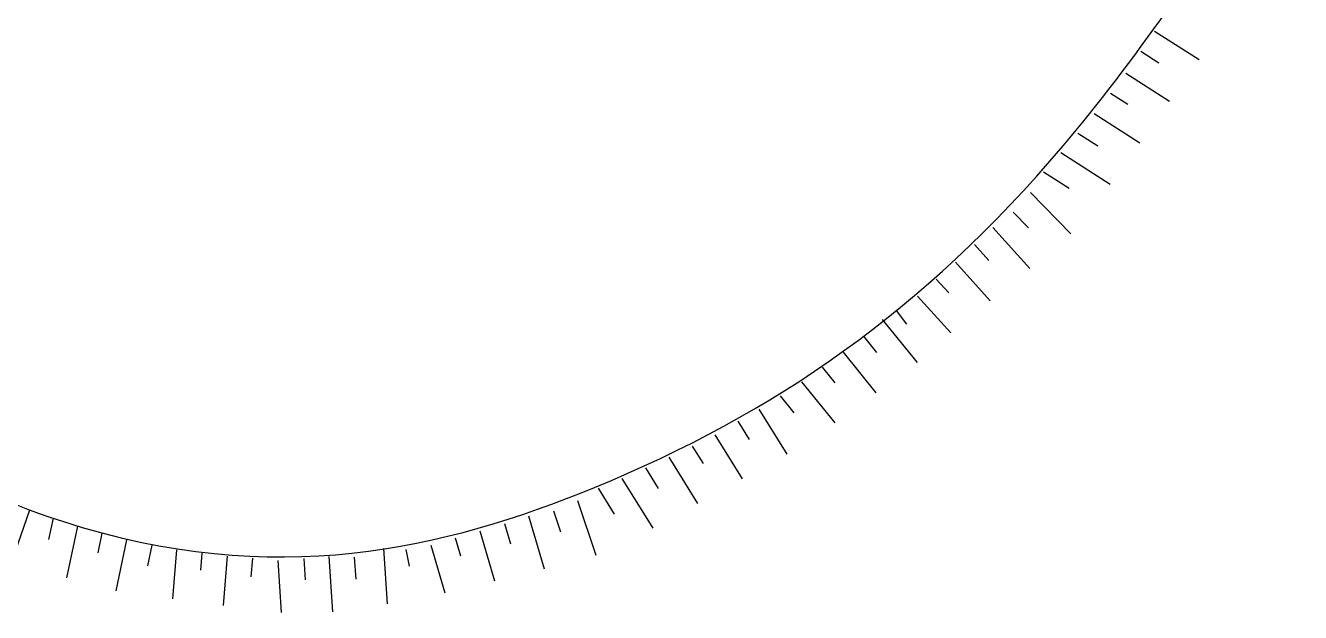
# Model space of a CAD drawing. Header units: millimetres. Extents: x 2128 to 2646, y 1972 to 2207.
# Drawn here: x 2470.24 to 2495.19, y 2019.68 to 2031.17 of the extents above; entities that cross this region are included whole.
import ezdxf

# ---------------------------------------------------------------- set-up
doc = ezdxf.new("R2010")
doc.units = ezdxf.units.MM
doc.layers.add('ar-talude', color=1, linetype='Continuous')

msp = doc.modelspace()

# ---------------------------------------------------------------- linework, layer by layer
at = {"layer": 'ar-talude'}
for p, q in [((2493.204, 2030.495), (2492.331, 2031.052)), ((2492.415, 2030.433), (2492.062, 2030.659)), ((2492.625, 2029.681), (2491.772, 2030.226)), ((2491.807, 2029.619), (2491.468, 2029.836)), ((2492.046, 2028.867), (2491.148, 2029.44)), ((2491.226, 2028.803), (2490.829, 2029.057)), ((2491.467, 2028.053), (2490.497, 2028.673)), ((2490.664, 2027.976), (2490.162, 2028.296)), ((2490.692, 2027.089), (2489.904, 2027.901)), ((2489.869, 2027.206), (2489.568, 2027.515)), ((2489.892, 2026.41), (2489.167, 2027.216)), ((2489.088, 2026.569), (2488.809, 2026.88)), ((2489.117, 2025.78), (2488.435, 2026.538)), ((2488.307, 2025.935), (2488.062, 2026.207)), ((2488.344, 2025.151), (2487.693, 2025.874)), ((2487.483, 2025.323), (2487.283, 2025.59)), ((2487.692, 2024.572), (2487.008, 2025.413)), ((2486.897, 2024.771), (2486.634, 2025.095)), ((2486.887, 2023.981), (2486.243, 2024.773)), ((2486.085, 2024.176), (2485.837, 2024.482)), ((2486.083, 2023.392), (2485.431, 2024.195)), ((2485.282, 2023.587), (2485.012, 2023.919)), ((2484.404, 2023.067), (2484.182, 2023.424)), ((2485.142, 2022.783), (2484.595, 2023.663)), ((2483.504, 2022.596), (2483.291, 2022.938)), ((2484.268, 2022.299), (2483.734, 2023.158)), ((2483.395, 2021.814), (2482.833, 2022.719)), ((2482.628, 2022.111), (2482.379, 2022.511)), ((2482.521, 2021.33), (2481.914, 2022.307)), ((2481.764, 2021.607), (2481.449, 2022.113)), ((2469.98, 2020.712), (2470.322, 2021.69)), ((2481.406, 2020.795), (2481.046, 2021.868)), ((2470.694, 2021.108), (2470.783, 2021.527)), ((2480.391, 2020.528), (2480.085, 2021.567)), ((2480.714, 2021.256), (2480.576, 2021.665)), ((2471.045, 2020.362), (2471.26, 2021.374)), ((2471.657, 2020.853), (2471.739, 2021.238)), ((2479.42, 2020.294), (2479.132, 2021.272)), ((2479.734, 2021.019), (2479.617, 2021.419)), ((2472.008, 2020.107), (2472.22, 2021.104)), ((2472.629, 2020.594), (2472.716, 2021.003)), ((2477.322, 2019.85), (2477.251, 2020.932)), ((2478.451, 2020.061), (2478.177, 2020.994)), ((2478.756, 2020.783), (2478.653, 2021.134)), ((2473.118, 2019.95), (2473.199, 2020.91)), ((2473.669, 2020.513), (2473.696, 2020.846)), ((2474.111, 2019.817), (2474.192, 2020.786)), ((2474.656, 2020.38), (2474.686, 2020.745)), ((2475.249, 2019.683), (2475.183, 2020.701)), ((2475.715, 2020.321), (2475.688, 2020.737)), ((2476.248, 2019.698), (2476.178, 2020.779)), ((2476.706, 2020.336), (2476.678, 2020.767)), ((2477.749, 2020.587), (2477.684, 2020.915))]:
    msp.add_line(p, q, dxfattribs=at)
msp.add_open_spline([(2450.654, 2053.824), (2451.157, 2047.326), (2453.844, 2032.33), (2471.228, 2019.184), (2482.454, 2021.897), (2490.735, 2027.597), (2497.912, 2040.099), (2502.918, 2051.029), (2507.482, 2059.744), (2509.495, 2065.591)], degree=3, knots=[0.874603, 0.874603, 0.874603, 0.874603, 13.033613, 24.300817, 33.994288, 45.623477, 57.311406, 66.544355, 85.146679, 85.146679, 85.146679, 85.146679], dxfattribs=at)

doc.saveas('drawing.dxf')
